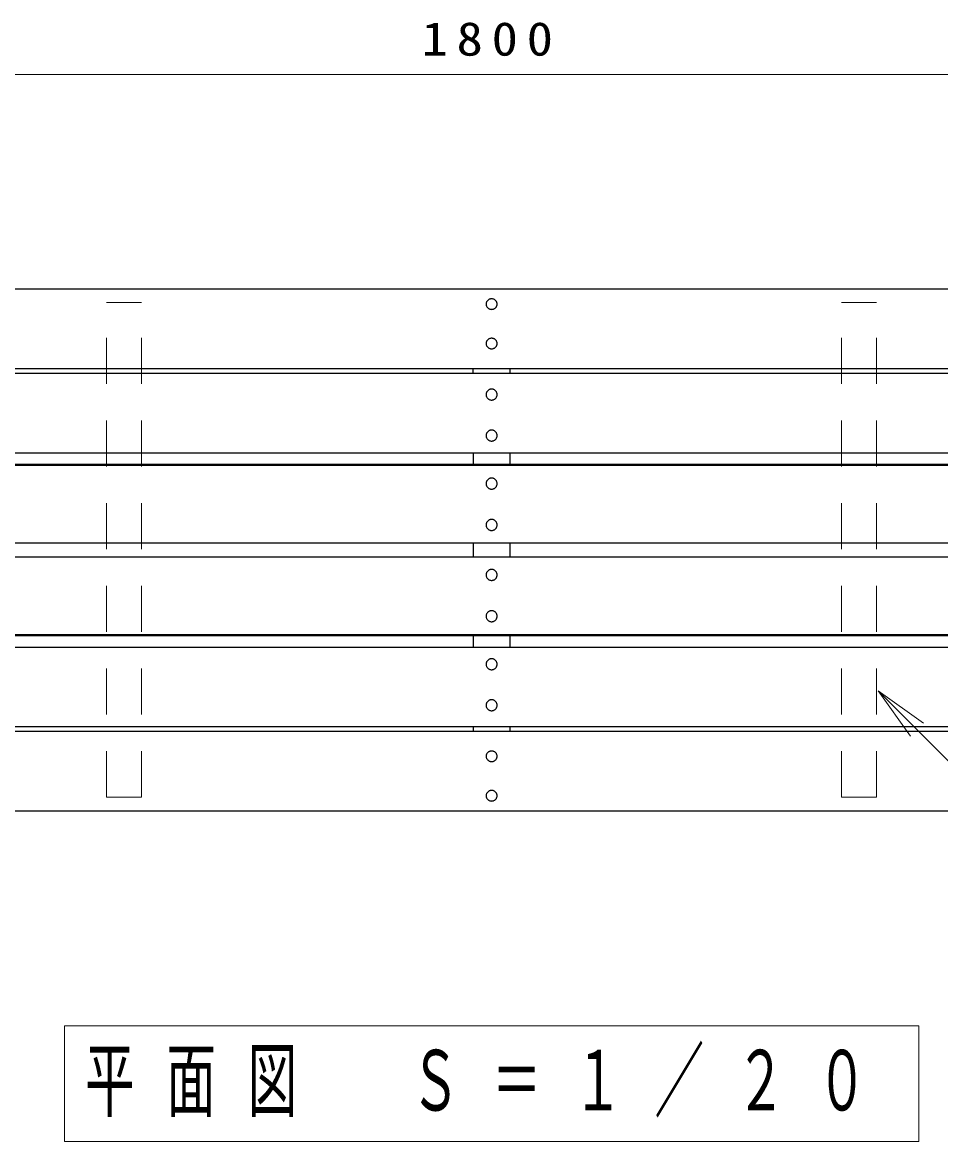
# Model space of a CAD drawing. Units: millimetres on the paper, scale 1:20. Extents: x -365 to 10, y -38 to 257.
# Drawn here: x -275.3 to -225.3, y 153.9 to 214.8 of the extents above; entities that cross this region are included whole.
import ezdxf

# ---------------------------------------------------------------- set-up
doc = ezdxf.new("R2010")
doc.units = ezdxf.units.MM
doc.linetypes.add('USER1', pattern=[4.5, 2.5, -2])
doc.layers.add('LY_1', color=4, linetype='Continuous', lineweight=25)
doc.styles.add('ＭＳ ゴシック', font='')
doc.styles.get('ＭＳ ゴシック').set_extended_font_data('MS Gothic')

msp = doc.modelspace()

# ---------------------------------------------------------------- linework, layer by layer
at = {"layer": 'LY_1', "color": 7, "lineweight": 13}
for p, q in [((-294.767, 211.939), (-204.767, 211.939)), ((-228.732, 178.396), (-226.611, 176.275)), ((-228.732, 178.396), (-226.257, 176.628)), ((-226.964, 175.921), (-228.732, 178.396)), ((-226.509, 160.155), (-273.009, 160.155)), ((-273.009, 160.155), (-273.009, 153.855)), ((-226.509, 153.855), (-226.509, 160.155)), ((-273.009, 153.855), (-226.509, 153.855))]:
    msp.add_line(p, q, dxfattribs=at)
at = {"layer": 'LY_1'}
for p, q in [((-294.517, 200.274), (-205.017, 200.274)), ((-294.517, 195.934), (-205.017, 195.934)), ((-294.517, 195.682), (-205.017, 195.682)), ((-294.517, 191.353), (-205.017, 191.353)), ((-250.767, 191.353), (-250.767, 190.729)), ((-248.767, 191.353), (-248.767, 190.729)), ((-294.517, 190.729), (-205.017, 190.729)), ((-294.517, 186.446), (-205.017, 186.446)), ((-250.767, 186.446), (-250.767, 185.681)), ((-248.767, 186.446), (-248.767, 185.681)), ((-294.517, 185.681), (-205.017, 185.681)), ((-294.517, 181.399), (-205.017, 181.399)), ((-250.767, 181.399), (-250.767, 180.774)), ((-248.767, 181.399), (-248.767, 180.774)), ((-294.517, 180.774), (-205.017, 180.774)), ((-294.517, 176.446), (-205.017, 176.446)), ((-294.517, 176.193), (-205.017, 176.193)), ((-250.767, 176.446), (-250.767, 176.193)), ((-248.767, 176.446), (-248.767, 176.193)), ((-294.517, 171.853), (-205.017, 171.853))]:
    msp.add_line(p, q, dxfattribs=at)
at = {"layer": 'LY_1', "linetype": 'USER1', "lineweight": 13}
for p, q in [((-268.817, 199.524), (-270.717, 199.524)), ((-230.717, 199.524), (-228.817, 199.524)), ((-268.817, 172.603), (-270.717, 172.603)), ((-230.717, 172.603), (-228.817, 172.603))]:
    msp.add_line(p, q, dxfattribs=at)
at = {"layer": 'LY_1', "color": 7, "linetype": 'USER1', "lineweight": 13}
for p, q in [((-270.717, 172.603), (-270.717, 199.524)), ((-268.817, 172.603), (-268.817, 199.524)), ((-230.717, 172.603), (-230.717, 199.524)), ((-228.817, 172.603), (-228.817, 199.524))]:
    msp.add_line(p, q, dxfattribs=at)
at = {"layer": 'LY_1', "color": 7}
for p, q in [((-250.767, 195.682), (-250.767, 195.934)), ((-248.767, 195.934), (-248.767, 195.682)), ((-294.267, 190.671), (-205.267, 190.671)), ((-294.267, 181.456), (-205.267, 181.456))]:
    msp.add_line(p, q, dxfattribs=at)
at = {"layer": 'LY_1'}
for points in [[(-249.467, 199.445), (-249.469, 199.47), (-249.472, 199.495), (-249.478, 199.519), (-249.485, 199.543), (-249.495, 199.566), (-249.508, 199.588), (-249.522, 199.609), (-249.538, 199.629), (-249.555, 199.648), (-249.575, 199.664), (-249.595, 199.68), (-249.617, 199.693), (-249.641, 199.705), (-249.665, 199.714), (-249.69, 199.722), (-249.715, 199.727), (-249.741, 199.73), (-249.767, 199.731), (-249.794, 199.73), (-249.819, 199.727), (-249.845, 199.722), (-249.87, 199.714), (-249.894, 199.705), (-249.917, 199.693), (-249.939, 199.68), (-249.96, 199.664), (-249.98, 199.648), (-249.997, 199.629), (-250.013, 199.609), (-250.027, 199.588), (-250.039, 199.566), (-250.049, 199.543), (-250.057, 199.519), (-250.063, 199.495), (-250.066, 199.47), (-250.067, 199.445), (-250.066, 199.42), (-250.063, 199.395), (-250.057, 199.371), (-250.049, 199.347), (-250.039, 199.324), (-250.027, 199.302), (-250.013, 199.281), (-249.997, 199.261), (-249.98, 199.243), (-249.96, 199.226), (-249.939, 199.21), (-249.917, 199.197), (-249.894, 199.186), (-249.87, 199.176), (-249.845, 199.168), (-249.819, 199.163), (-249.794, 199.16), (-249.767, 199.159), (-249.741, 199.16), (-249.715, 199.163), (-249.69, 199.168), (-249.665, 199.176), (-249.641, 199.186), (-249.617, 199.197), (-249.595, 199.21), (-249.575, 199.226), (-249.555, 199.243), (-249.538, 199.261), (-249.522, 199.281), (-249.508, 199.302), (-249.495, 199.324), (-249.485, 199.347), (-249.478, 199.371), (-249.472, 199.395), (-249.469, 199.42)], [(-249.467, 197.297), (-249.469, 197.322), (-249.472, 197.347), (-249.478, 197.371), (-249.485, 197.395), (-249.495, 197.418), (-249.508, 197.44), (-249.522, 197.461), (-249.538, 197.481), (-249.555, 197.5), (-249.575, 197.517), (-249.595, 197.532), (-249.617, 197.545), (-249.641, 197.557), (-249.665, 197.566), (-249.69, 197.574), (-249.715, 197.579), (-249.741, 197.582), (-249.767, 197.584), (-249.794, 197.582), (-249.819, 197.579), (-249.845, 197.574), (-249.87, 197.566), (-249.894, 197.557), (-249.917, 197.545), (-249.939, 197.532), (-249.96, 197.517), (-249.98, 197.5), (-249.997, 197.481), (-250.013, 197.461), (-250.027, 197.44), (-250.039, 197.418), (-250.049, 197.395), (-250.057, 197.371), (-250.063, 197.347), (-250.066, 197.322), (-250.067, 197.297), (-250.066, 197.272), (-250.063, 197.247), (-250.057, 197.223), (-250.049, 197.199), (-250.039, 197.176), (-250.027, 197.154), (-250.013, 197.133), (-249.997, 197.113), (-249.98, 197.095), (-249.96, 197.078), (-249.939, 197.063), (-249.917, 197.049), (-249.894, 197.038), (-249.87, 197.028), (-249.845, 197.021), (-249.819, 197.015), (-249.794, 197.012), (-249.767, 197.011), (-249.741, 197.012), (-249.715, 197.015), (-249.69, 197.021), (-249.665, 197.028), (-249.641, 197.038), (-249.617, 197.049), (-249.595, 197.063), (-249.575, 197.078), (-249.555, 197.095), (-249.538, 197.113), (-249.522, 197.133), (-249.508, 197.154), (-249.495, 197.176), (-249.485, 197.199), (-249.478, 197.223), (-249.472, 197.247), (-249.469, 197.272)], [(-249.467, 194.519), (-249.469, 194.545), (-249.472, 194.571), (-249.478, 194.596), (-249.485, 194.621), (-249.495, 194.645), (-249.508, 194.668), (-249.522, 194.69), (-249.538, 194.71), (-249.555, 194.729), (-249.575, 194.747), (-249.595, 194.763), (-249.617, 194.777), (-249.641, 194.789), (-249.665, 194.799), (-249.69, 194.807), (-249.715, 194.812), (-249.741, 194.816), (-249.767, 194.817), (-249.794, 194.816), (-249.819, 194.812), (-249.845, 194.807), (-249.87, 194.799), (-249.894, 194.789), (-249.917, 194.777), (-249.939, 194.763), (-249.96, 194.747), (-249.98, 194.729), (-249.997, 194.71), (-250.013, 194.69), (-250.027, 194.668), (-250.039, 194.645), (-250.049, 194.621), (-250.057, 194.596), (-250.063, 194.571), (-250.066, 194.545), (-250.067, 194.519), (-250.066, 194.493), (-250.063, 194.467), (-250.057, 194.442), (-250.049, 194.417), (-250.039, 194.393), (-250.027, 194.37), (-250.013, 194.348), (-249.997, 194.328), (-249.98, 194.309), (-249.96, 194.291), (-249.939, 194.275), (-249.917, 194.261), (-249.894, 194.249), (-249.87, 194.239), (-249.845, 194.232), (-249.819, 194.226), (-249.794, 194.223), (-249.767, 194.221), (-249.741, 194.223), (-249.715, 194.226), (-249.69, 194.232), (-249.665, 194.239), (-249.641, 194.249), (-249.617, 194.261), (-249.595, 194.275), (-249.575, 194.291), (-249.555, 194.309), (-249.538, 194.328), (-249.522, 194.348), (-249.508, 194.37), (-249.495, 194.393), (-249.485, 194.417), (-249.478, 194.442), (-249.472, 194.467), (-249.469, 194.493)], [(-249.467, 192.287), (-249.469, 192.313), (-249.472, 192.338), (-249.478, 192.364), (-249.485, 192.389), (-249.495, 192.413), (-249.508, 192.436), (-249.522, 192.457), (-249.538, 192.478), (-249.555, 192.497), (-249.575, 192.515), (-249.595, 192.531), (-249.617, 192.545), (-249.641, 192.557), (-249.665, 192.566), (-249.69, 192.574), (-249.715, 192.58), (-249.741, 192.583), (-249.767, 192.584), (-249.794, 192.583), (-249.819, 192.58), (-249.845, 192.574), (-249.87, 192.566), (-249.894, 192.557), (-249.917, 192.545), (-249.939, 192.531), (-249.96, 192.515), (-249.98, 192.497), (-249.997, 192.478), (-250.013, 192.457), (-250.027, 192.436), (-250.039, 192.413), (-250.049, 192.389), (-250.057, 192.364), (-250.063, 192.338), (-250.066, 192.313), (-250.067, 192.287), (-250.066, 192.261), (-250.063, 192.235), (-250.057, 192.21), (-250.049, 192.185), (-250.039, 192.161), (-250.027, 192.138), (-250.013, 192.116), (-249.997, 192.095), (-249.98, 192.076), (-249.96, 192.059), (-249.939, 192.043), (-249.917, 192.029), (-249.894, 192.017), (-249.87, 192.007), (-249.845, 191.999), (-249.819, 191.994), (-249.794, 191.99), (-249.767, 191.989), (-249.741, 191.99), (-249.715, 191.994), (-249.69, 191.999), (-249.665, 192.007), (-249.641, 192.017), (-249.617, 192.029), (-249.595, 192.043), (-249.575, 192.059), (-249.555, 192.076), (-249.538, 192.095), (-249.522, 192.116), (-249.508, 192.138), (-249.495, 192.161), (-249.485, 192.185), (-249.478, 192.21), (-249.472, 192.235), (-249.469, 192.261)], [(-249.467, 189.672), (-249.469, 189.698), (-249.472, 189.724), (-249.478, 189.75), (-249.485, 189.775), (-249.495, 189.799), (-249.508, 189.822), (-249.522, 189.844), (-249.538, 189.865), (-249.555, 189.884), (-249.575, 189.902), (-249.595, 189.918), (-249.617, 189.932), (-249.641, 189.944), (-249.665, 189.954), (-249.69, 189.962), (-249.715, 189.967), (-249.741, 189.971), (-249.767, 189.972), (-249.794, 189.971), (-249.819, 189.967), (-249.845, 189.962), (-249.87, 189.954), (-249.894, 189.944), (-249.917, 189.932), (-249.939, 189.918), (-249.96, 189.902), (-249.98, 189.884), (-249.997, 189.865), (-250.013, 189.844), (-250.027, 189.822), (-250.039, 189.799), (-250.049, 189.775), (-250.057, 189.75), (-250.063, 189.724), (-250.066, 189.698), (-250.067, 189.672), (-250.066, 189.646), (-250.063, 189.62), (-250.057, 189.595), (-250.049, 189.57), (-250.039, 189.546), (-250.027, 189.522), (-250.013, 189.5), (-249.997, 189.48), (-249.98, 189.46), (-249.96, 189.443), (-249.939, 189.427), (-249.917, 189.413), (-249.894, 189.401), (-249.87, 189.391), (-249.845, 189.383), (-249.819, 189.377), (-249.794, 189.374), (-249.767, 189.373), (-249.741, 189.374), (-249.715, 189.377), (-249.69, 189.383), (-249.665, 189.391), (-249.641, 189.401), (-249.617, 189.413), (-249.595, 189.427), (-249.575, 189.443), (-249.555, 189.46), (-249.538, 189.48), (-249.522, 189.5), (-249.508, 189.522), (-249.495, 189.546), (-249.485, 189.57), (-249.478, 189.595), (-249.472, 189.62), (-249.469, 189.646)], [(-249.467, 187.424), (-249.469, 187.45), (-249.472, 187.476), (-249.478, 187.502), (-249.485, 187.527), (-249.495, 187.551), (-249.508, 187.574), (-249.522, 187.596), (-249.538, 187.617), (-249.555, 187.636), (-249.575, 187.654), (-249.595, 187.67), (-249.617, 187.684), (-249.641, 187.696), (-249.665, 187.706), (-249.69, 187.714), (-249.715, 187.72), (-249.741, 187.723), (-249.767, 187.724), (-249.794, 187.723), (-249.819, 187.72), (-249.845, 187.714), (-249.87, 187.706), (-249.894, 187.696), (-249.917, 187.684), (-249.939, 187.67), (-249.96, 187.654), (-249.98, 187.636), (-249.997, 187.617), (-250.013, 187.596), (-250.027, 187.574), (-250.039, 187.551), (-250.049, 187.527), (-250.057, 187.502), (-250.063, 187.476), (-250.066, 187.45), (-250.067, 187.424), (-250.066, 187.398), (-250.063, 187.372), (-250.057, 187.347), (-250.049, 187.322), (-250.039, 187.298), (-250.027, 187.274), (-250.013, 187.252), (-249.997, 187.232), (-249.98, 187.212), (-249.96, 187.195), (-249.939, 187.179), (-249.917, 187.165), (-249.894, 187.153), (-249.87, 187.143), (-249.845, 187.135), (-249.819, 187.129), (-249.794, 187.126), (-249.767, 187.125), (-249.741, 187.126), (-249.715, 187.129), (-249.69, 187.135), (-249.665, 187.143), (-249.641, 187.153), (-249.617, 187.165), (-249.595, 187.179), (-249.575, 187.195), (-249.555, 187.212), (-249.538, 187.232), (-249.522, 187.252), (-249.508, 187.274), (-249.495, 187.298), (-249.485, 187.322), (-249.478, 187.347), (-249.472, 187.372), (-249.469, 187.398)], [(-249.467, 184.703), (-249.469, 184.729), (-249.472, 184.755), (-249.478, 184.781), (-249.485, 184.806), (-249.495, 184.83), (-249.508, 184.853), (-249.522, 184.875), (-249.538, 184.896), (-249.555, 184.915), (-249.575, 184.933), (-249.595, 184.949), (-249.617, 184.963), (-249.641, 184.975), (-249.665, 184.985), (-249.69, 184.993), (-249.715, 184.998), (-249.741, 185.002), (-249.767, 185.003), (-249.794, 185.002), (-249.819, 184.998), (-249.845, 184.993), (-249.87, 184.985), (-249.894, 184.975), (-249.917, 184.963), (-249.939, 184.949), (-249.96, 184.933), (-249.98, 184.915), (-249.997, 184.896), (-250.013, 184.875), (-250.027, 184.853), (-250.039, 184.83), (-250.049, 184.806), (-250.057, 184.781), (-250.063, 184.755), (-250.066, 184.729), (-250.067, 184.703), (-250.066, 184.677), (-250.063, 184.651), (-250.057, 184.626), (-250.049, 184.601), (-250.039, 184.576), (-250.027, 184.553), (-250.013, 184.531), (-249.997, 184.51), (-249.98, 184.491), (-249.96, 184.474), (-249.939, 184.458), (-249.917, 184.444), (-249.894, 184.432), (-249.87, 184.422), (-249.845, 184.414), (-249.819, 184.408), (-249.794, 184.405), (-249.767, 184.403), (-249.741, 184.405), (-249.715, 184.408), (-249.69, 184.414), (-249.665, 184.422), (-249.641, 184.432), (-249.617, 184.444), (-249.595, 184.458), (-249.575, 184.474), (-249.555, 184.491), (-249.538, 184.51), (-249.522, 184.531), (-249.508, 184.553), (-249.495, 184.576), (-249.485, 184.601), (-249.478, 184.626), (-249.472, 184.651), (-249.469, 184.677)], [(-249.467, 182.455), (-249.469, 182.481), (-249.472, 182.507), (-249.478, 182.533), (-249.485, 182.558), (-249.495, 182.582), (-249.508, 182.605), (-249.522, 182.627), (-249.538, 182.648), (-249.555, 182.667), (-249.575, 182.685), (-249.595, 182.701), (-249.617, 182.715), (-249.641, 182.727), (-249.665, 182.737), (-249.69, 182.745), (-249.715, 182.75), (-249.741, 182.754), (-249.767, 182.755), (-249.794, 182.754), (-249.819, 182.75), (-249.845, 182.745), (-249.87, 182.737), (-249.894, 182.727), (-249.917, 182.715), (-249.939, 182.701), (-249.96, 182.685), (-249.98, 182.667), (-249.997, 182.648), (-250.013, 182.627), (-250.027, 182.605), (-250.039, 182.582), (-250.049, 182.558), (-250.057, 182.533), (-250.063, 182.507), (-250.066, 182.481), (-250.067, 182.455), (-250.066, 182.429), (-250.063, 182.403), (-250.057, 182.378), (-250.049, 182.353), (-250.039, 182.329), (-250.027, 182.305), (-250.013, 182.283), (-249.997, 182.263), (-249.98, 182.243), (-249.96, 182.226), (-249.939, 182.21), (-249.917, 182.196), (-249.894, 182.184), (-249.87, 182.174), (-249.845, 182.166), (-249.819, 182.16), (-249.794, 182.157), (-249.767, 182.155), (-249.741, 182.157), (-249.715, 182.16), (-249.69, 182.166), (-249.665, 182.174), (-249.641, 182.184), (-249.617, 182.196), (-249.595, 182.21), (-249.575, 182.226), (-249.555, 182.243), (-249.538, 182.263), (-249.522, 182.283), (-249.508, 182.305), (-249.495, 182.329), (-249.485, 182.353), (-249.478, 182.378), (-249.472, 182.403), (-249.469, 182.429)], [(-249.467, 179.841), (-249.469, 179.867), (-249.472, 179.892), (-249.478, 179.918), (-249.485, 179.943), (-249.495, 179.967), (-249.508, 179.99), (-249.522, 180.011), (-249.538, 180.032), (-249.555, 180.051), (-249.575, 180.069), (-249.595, 180.085), (-249.617, 180.098), (-249.641, 180.11), (-249.665, 180.12), (-249.69, 180.128), (-249.715, 180.134), (-249.741, 180.137), (-249.767, 180.138), (-249.794, 180.137), (-249.819, 180.134), (-249.845, 180.128), (-249.87, 180.12), (-249.894, 180.11), (-249.917, 180.098), (-249.939, 180.085), (-249.96, 180.069), (-249.98, 180.051), (-249.997, 180.032), (-250.013, 180.011), (-250.027, 179.99), (-250.039, 179.967), (-250.049, 179.943), (-250.057, 179.918), (-250.063, 179.892), (-250.066, 179.867), (-250.067, 179.841), (-250.066, 179.815), (-250.063, 179.789), (-250.057, 179.764), (-250.049, 179.739), (-250.039, 179.715), (-250.027, 179.692), (-250.013, 179.67), (-249.997, 179.649), (-249.98, 179.63), (-249.96, 179.613), (-249.939, 179.597), (-249.917, 179.583), (-249.894, 179.571), (-249.87, 179.561), (-249.845, 179.553), (-249.819, 179.548), (-249.794, 179.544), (-249.767, 179.543), (-249.741, 179.544), (-249.715, 179.548), (-249.69, 179.553), (-249.665, 179.561), (-249.641, 179.571), (-249.617, 179.583), (-249.595, 179.597), (-249.575, 179.613), (-249.555, 179.63), (-249.538, 179.649), (-249.522, 179.67), (-249.508, 179.692), (-249.495, 179.715), (-249.485, 179.739), (-249.478, 179.764), (-249.472, 179.789), (-249.469, 179.815)], [(-249.467, 177.609), (-249.469, 177.634), (-249.472, 177.66), (-249.478, 177.686), (-249.485, 177.71), (-249.495, 177.734), (-249.508, 177.757), (-249.522, 177.779), (-249.538, 177.8), (-249.555, 177.819), (-249.575, 177.837), (-249.595, 177.852), (-249.617, 177.866), (-249.641, 177.878), (-249.665, 177.888), (-249.69, 177.896), (-249.715, 177.902), (-249.741, 177.905), (-249.767, 177.906), (-249.794, 177.905), (-249.819, 177.902), (-249.845, 177.896), (-249.87, 177.888), (-249.894, 177.878), (-249.917, 177.866), (-249.939, 177.852), (-249.96, 177.837), (-249.98, 177.819), (-249.997, 177.8), (-250.013, 177.779), (-250.027, 177.757), (-250.039, 177.734), (-250.049, 177.71), (-250.057, 177.686), (-250.063, 177.66), (-250.066, 177.634), (-250.067, 177.609), (-250.066, 177.583), (-250.063, 177.557), (-250.057, 177.531), (-250.049, 177.507), (-250.039, 177.483), (-250.027, 177.46), (-250.013, 177.438), (-249.997, 177.417), (-249.98, 177.398), (-249.96, 177.381), (-249.939, 177.365), (-249.917, 177.351), (-249.894, 177.339), (-249.87, 177.329), (-249.845, 177.321), (-249.819, 177.315), (-249.794, 177.312), (-249.767, 177.311), (-249.741, 177.312), (-249.715, 177.315), (-249.69, 177.321), (-249.665, 177.329), (-249.641, 177.339), (-249.617, 177.351), (-249.595, 177.365), (-249.575, 177.381), (-249.555, 177.398), (-249.538, 177.417), (-249.522, 177.438), (-249.508, 177.46), (-249.495, 177.483), (-249.485, 177.507), (-249.478, 177.531), (-249.472, 177.557), (-249.469, 177.583)], [(-249.467, 174.83), (-249.469, 174.855), (-249.472, 174.88), (-249.478, 174.904), (-249.485, 174.928), (-249.495, 174.951), (-249.508, 174.973), (-249.522, 174.995), (-249.538, 175.014), (-249.555, 175.033), (-249.575, 175.05), (-249.595, 175.065), (-249.617, 175.078), (-249.641, 175.09), (-249.665, 175.099), (-249.69, 175.107), (-249.715, 175.112), (-249.741, 175.116), (-249.767, 175.117), (-249.794, 175.116), (-249.819, 175.112), (-249.845, 175.107), (-249.87, 175.099), (-249.894, 175.09), (-249.917, 175.078), (-249.939, 175.065), (-249.96, 175.05), (-249.98, 175.033), (-249.997, 175.014), (-250.013, 174.995), (-250.027, 174.973), (-250.039, 174.951), (-250.049, 174.928), (-250.057, 174.904), (-250.063, 174.88), (-250.066, 174.855), (-250.067, 174.83), (-250.066, 174.805), (-250.063, 174.781), (-250.057, 174.756), (-250.049, 174.732), (-250.039, 174.709), (-250.027, 174.687), (-250.013, 174.666), (-249.997, 174.646), (-249.98, 174.628), (-249.96, 174.611), (-249.939, 174.596), (-249.917, 174.582), (-249.894, 174.571), (-249.87, 174.561), (-249.845, 174.554), (-249.819, 174.548), (-249.794, 174.545), (-249.767, 174.544), (-249.741, 174.545), (-249.715, 174.548), (-249.69, 174.554), (-249.665, 174.561), (-249.641, 174.571), (-249.617, 174.582), (-249.595, 174.596), (-249.575, 174.611), (-249.555, 174.628), (-249.538, 174.646), (-249.522, 174.666), (-249.508, 174.687), (-249.495, 174.709), (-249.485, 174.732), (-249.478, 174.756), (-249.472, 174.781), (-249.469, 174.805)], [(-249.467, 172.682), (-249.469, 172.707), (-249.472, 172.732), (-249.478, 172.756), (-249.485, 172.78), (-249.495, 172.803), (-249.508, 172.826), (-249.522, 172.847), (-249.538, 172.866), (-249.555, 172.885), (-249.575, 172.902), (-249.595, 172.917), (-249.617, 172.93), (-249.641, 172.942), (-249.665, 172.951), (-249.69, 172.959), (-249.715, 172.964), (-249.741, 172.968), (-249.767, 172.969), (-249.794, 172.968), (-249.819, 172.964), (-249.845, 172.959), (-249.87, 172.951), (-249.894, 172.942), (-249.917, 172.93), (-249.939, 172.917), (-249.96, 172.902), (-249.98, 172.885), (-249.997, 172.866), (-250.013, 172.847), (-250.027, 172.826), (-250.039, 172.803), (-250.049, 172.78), (-250.057, 172.756), (-250.063, 172.732), (-250.066, 172.707), (-250.067, 172.682), (-250.066, 172.657), (-250.063, 172.633), (-250.057, 172.608), (-250.049, 172.584), (-250.039, 172.561), (-250.027, 172.539), (-250.013, 172.518), (-249.997, 172.498), (-249.98, 172.48), (-249.96, 172.463), (-249.939, 172.448), (-249.917, 172.434), (-249.894, 172.423), (-249.87, 172.413), (-249.845, 172.406), (-249.819, 172.4), (-249.794, 172.397), (-249.767, 172.396), (-249.741, 172.397), (-249.715, 172.4), (-249.69, 172.406), (-249.665, 172.413), (-249.641, 172.423), (-249.617, 172.434), (-249.595, 172.448), (-249.575, 172.463), (-249.555, 172.48), (-249.538, 172.498), (-249.522, 172.518), (-249.508, 172.539), (-249.495, 172.561), (-249.485, 172.584), (-249.478, 172.608), (-249.472, 172.633), (-249.469, 172.657)]]:
    msp.add_lwpolyline(points, close=True, dxfattribs=at)
at = {"layer": 'LY_1', "color": 7, "lineweight": 13}
msp.add_lwpolyline([(-228.732, 178.396), (-213.594, 163.259), (-183.39, 163.259)], dxfattribs=at)

# ---------------------------------------------------------------- texts
at = {"layer": 'LY_1', "color": 7, "style": 'ＭＳ ゴシック'}
for s, insert, char_height, attachment_point in [('\\T1.33;\\W1.15;1800', (-249.767, 212.939), 1.833, 8), ('\\T1.64;\\W0.6;平面図\u3000Ｓ＝１／２０', (-249.759, 157.005), 3.299, 5)]:
    msp.add_mtext(s, dxfattribs=dict(at, insert=insert, char_height=char_height, attachment_point=attachment_point))

doc.saveas('drawing.dxf')
